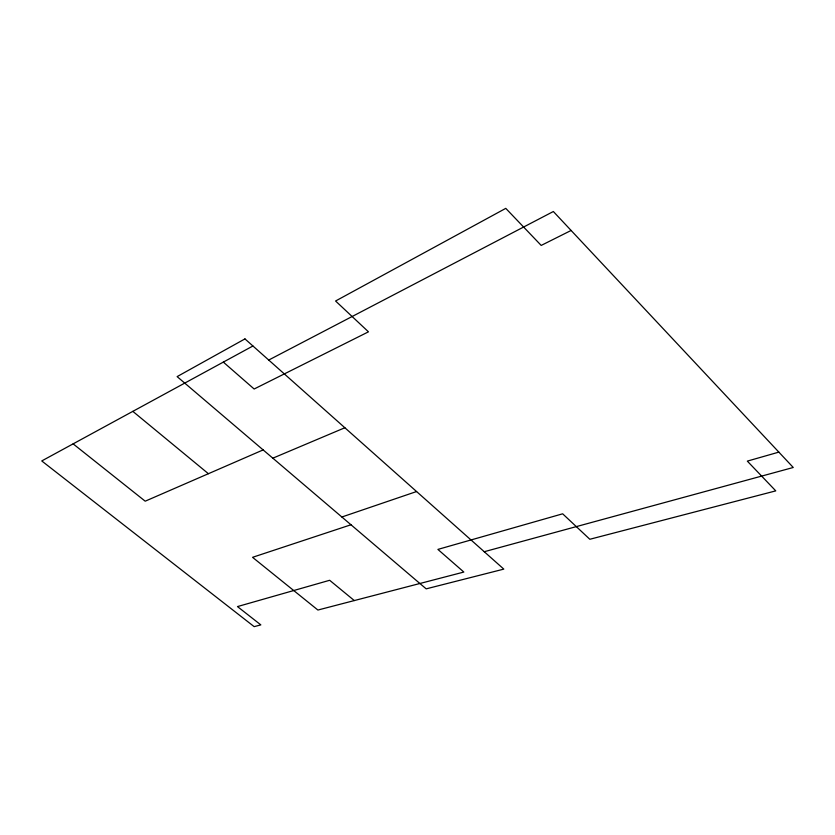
<?xml version="1.0" encoding="UTF-8"?>
<svg xmlns="http://www.w3.org/2000/svg" width="835" height="835" viewBox="0 0 835 835"><rect width="100%" height="100%" fill="white"/><g stroke="black" fill="none" stroke-linecap="round" stroke-linejoin="round"><path stroke-width="1.25" d="M252.921 345.993L41.75 460.941L254.153 626.636L260.854 624.893L237.474 606.586L329.658 580.283L354.311 600.574M268.724 360.042L553.354 211.516L793.25 467.485L484.248 551.716M571.109 230.46L541.195 245.427L505.77 208.364L335.576 301.007L368.465 331.829L254.153 389.006L223.331 362.108M263.14 449.908L145.196 501.188L73.125 443.865M272.847 458.175L344.865 427.75M341.87 517.001L416.582 491.533M350.982 524.766L252.556 557.321L317.905 610.041L463.842 572.058L437.895 549.409L562.654 513.807L589.823 539.274L775.767 490.876L747.325 461.118L778.857 452.121M132.828 411.363L208.395 473.706M244.958 338.906L177.124 376.616L426.184 588.852L503.808 569.115L244.958 338.906"/></g></svg>
